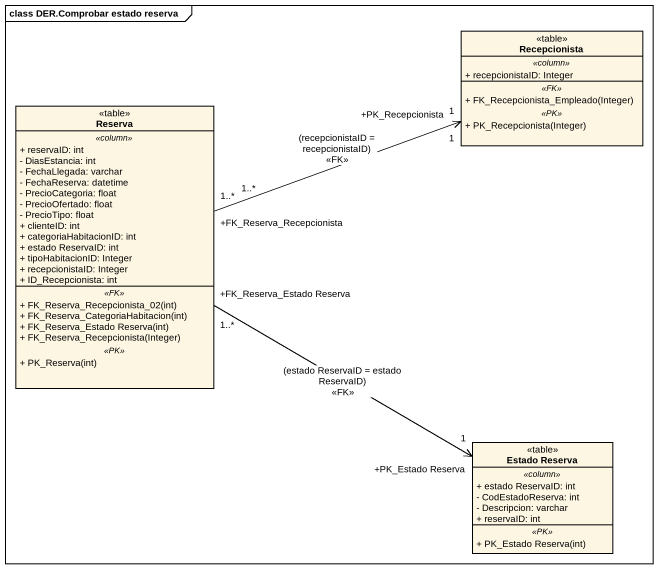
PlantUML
@startuml
mainframe class DER.Comprobar estado reserva
hide circle
hide empty members
skinparam classAttributeIconSize 0
class Recepcionista <<table>> {
  .. <<column>> ..
  + recepcionistaID: Integer
  .. <<FK>> ..
  + FK_Recepcionista_Empleado(Integer)
  .. <<PK>> ..
  + PK_Recepcionista(Integer)
}
class Reserva <<table>> {
  .. <<column>> ..
  + reservaID: int
  - DiasEstancia: int
  - FechaLlegada: varchar
  - FechaReserva: datetime
  - PrecioCategoria: float
  - PrecioOfertado: float
  - PrecioTipo: float
  + clienteID: int
  + categoriaHabitacionID: int
  + estado ReservaID: int
  + tipoHabitacionID: Integer
  + recepcionistaID: Integer
  + ID_Recepcionista: int
  .. <<FK>> ..
  + FK_Reserva_Recepcionista_02(int)
  + FK_Reserva_CategoriaHabitacion(int)
  + FK_Reserva_Estado Reserva(int)
  + FK_Reserva_Recepcionista(Integer)
  .. <<PK>> ..
  + PK_Reserva(int)
}
class "Estado Reserva" as Estado_Reserva <<table>> {
  .. <<column>> ..
  + estado ReservaID: int
  - CodEstadoReserva: int
  - Descripcion: varchar
  + reservaID: int
  .. <<PK>> ..
  + PK_Estado Reserva(int)
}
Recepcionista "1" -left- "1..*" Reserva
Reserva "+FK_Reserva_Recepcionista\n1..*" -right-> "+PK_Recepcionista\n1" Recepcionista : (recepcionistaID = recepcionistaID)\n<<FK>>
Reserva "+FK_Reserva_Estado Reserva\n1..*" -right-> "+PK_Estado Reserva\n1" Estado_Reserva : (estado ReservaID = estado ReservaID)\n<<FK>>
@enduml
